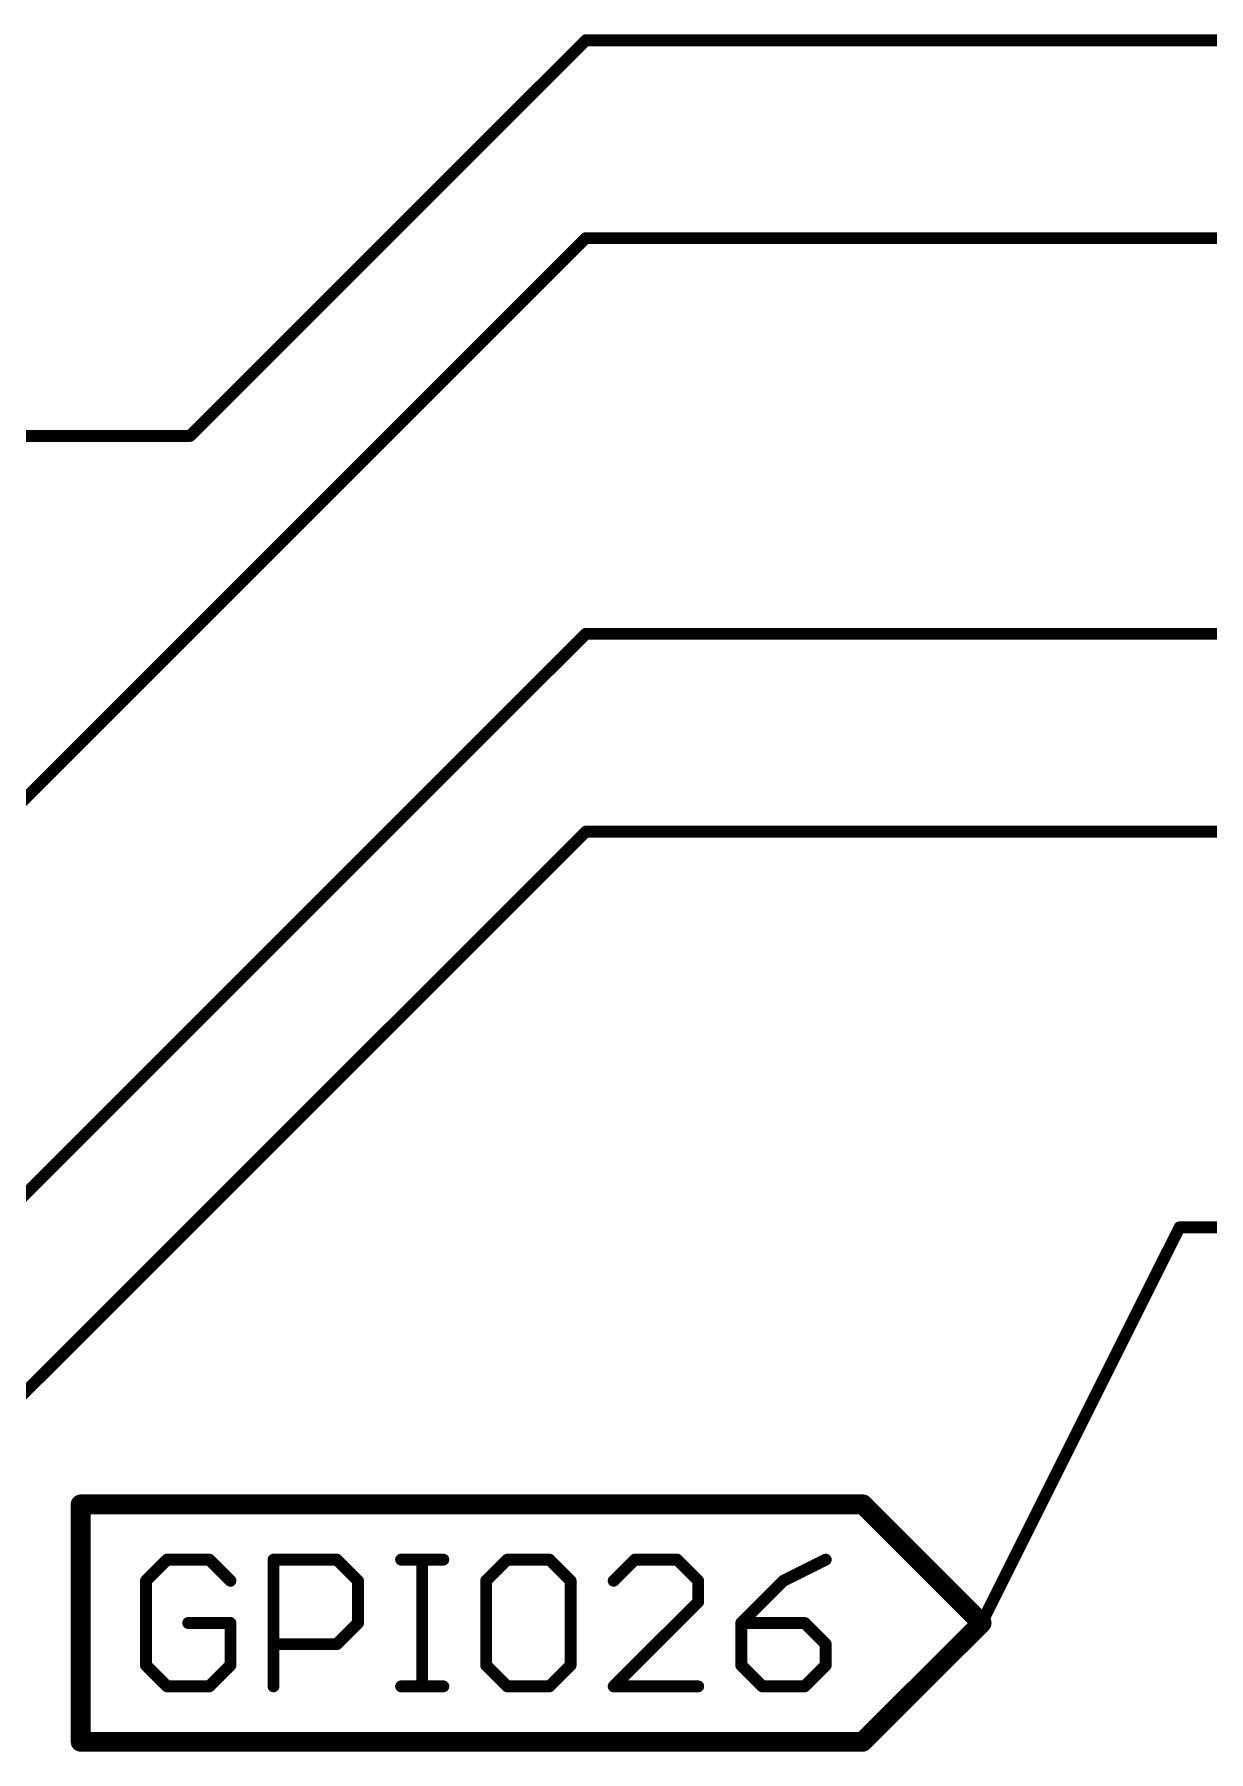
# Model space of a CAD drawing. Extents: x 2 to 137, y 1 to 177.
# Drawn here: x 41.18 to 56.25, y 110.11 to 132.16 of the extents above; entities that cross this region are included whole.
import ezdxf

# ---------------------------------------------------------------- set-up
doc = ezdxf.new("R2010")
doc.units = 0
doc.layers.add('91', color=94, linetype='CONTINUOUS')
doc.layers.add('95', color=250, linetype='CONTINUOUS')

msp = doc.modelspace()

# ---------------------------------------------------------------- linework, layer by layer
at = {"layer": '91', "const_width": 0.1524}
for points in [[(48.26, 132.08), (43.18, 127)], [(58.42, 132.08), (48.26, 132.08)], [(48.26, 129.54), (40.64, 121.92)], [(58.42, 129.54), (48.26, 129.54)], [(43.18, 127), (27.94, 127)], [(48.26, 124.46), (40.64, 116.84)], [(58.42, 124.46), (48.26, 124.46)], [(48.26, 121.92), (38.1, 111.76)], [(55.88, 121.92), (48.26, 121.92)], [(58.42, 121.92), (55.88, 121.92)], [(55.88, 116.84), (53.34, 111.76)], [(58.42, 116.84), (55.88, 116.84)]]:
    msp.add_lwpolyline(points, dxfattribs=at)
at = {"layer": '91', "const_width": 0.0762}
for points in [[(48.26, 132.1181, 1), (48.26, 132.0419)], [(48.2869, 132.0531, 1), (48.2331, 132.1069)], [(48.26, 129.5781, 1), (48.26, 129.5019)], [(48.2869, 129.5131, 1), (48.2331, 129.5669)], [(43.1531, 127.0269, 1), (43.2069, 126.9731)], [(43.18, 126.9619, 1), (43.18, 127.0381)], [(48.26, 124.4981, 1), (48.26, 124.4219)], [(48.2869, 124.4331, 1), (48.2331, 124.4869)], [(48.26, 121.9581, 1), (48.26, 121.8819)], [(48.2869, 121.8931, 1), (48.2331, 121.9469)], [(55.88, 121.9581, 1), (55.88, 121.8819)], [(55.88, 121.8819, 1), (55.88, 121.9581)], [(55.88, 116.8781, 1), (55.88, 116.8019)], [(55.9141, 116.823, 1), (55.8459, 116.857)], [(53.3059, 111.777, 1), (53.3741, 111.743)]]:
    msp.add_lwpolyline(points, format="xyb", dxfattribs=at)
at = {"layer": '95'}
for points, const_width in [([(51.816, 113.284), (41.7768, 113.284)], 0.254), ([(41.7768, 110.236), (41.7768, 113.284)], 0.254), ([(53.34, 111.76), (51.816, 113.284)], 0.254), ([(42.8861, 112.5742), (42.615, 112.303)], 0.1524), ([(43.4285, 112.5742), (42.8861, 112.5742)], 0.1524), ([(43.6996, 112.303), (43.4285, 112.5742)], 0.1524), ([(44.2521, 110.9472), (44.2521, 112.5742)], 0.1524), ([(44.2521, 112.5742), (45.0656, 112.5742)], 0.1524), ([(45.0656, 112.5742), (45.3368, 112.303)], 0.1524), ([(45.8893, 112.5742), (46.4316, 112.5742)], 0.1524), ([(46.1604, 110.9472), (46.1604, 112.5742)], 0.1524), ([(47.2519, 112.5742), (46.9807, 112.303)], 0.1524), ([(47.7942, 112.5742), (47.2519, 112.5742)], 0.1524), ([(48.0654, 112.303), (47.7942, 112.5742)], 0.1524), ([(48.889, 112.5742), (48.6179, 112.303)], 0.1524), ([(49.4314, 112.5742), (48.889, 112.5742)], 0.1524), ([(49.7025, 112.303), (49.4314, 112.5742)], 0.1524), ([(51.3397, 112.5742), (50.7974, 112.303)], 0.1524), ([(42.615, 112.303), (42.615, 111.2184)], 0.1524), ([(45.3368, 112.303), (45.3368, 111.7607)], 0.1524), ([(46.9807, 112.303), (46.9807, 111.2184)], 0.1524), ([(48.0654, 111.2184), (48.0654, 112.303)], 0.1524), ([(49.7025, 112.0319), (49.7025, 112.303)], 0.1524), ([(50.7974, 112.303), (50.255, 111.7607)], 0.1524), ([(48.6179, 110.9472), (49.7025, 112.0319)], 0.1524), ([(43.6996, 111.7607), (43.1573, 111.7607)], 0.1524), ([(43.6996, 111.2184), (43.6996, 111.7607)], 0.1524), ([(45.3368, 111.7607), (45.0656, 111.4895)], 0.1524), ([(50.255, 111.7607), (50.255, 111.2184)], 0.1524), ([(51.0685, 111.7607), (50.255, 111.7607)], 0.1524), ([(51.3397, 111.4895), (51.0685, 111.7607)], 0.1524), ([(53.34, 111.76), (51.816, 110.236)], 0.254), ([(45.0656, 111.4895), (44.2521, 111.4895)], 0.1524), ([(51.3397, 111.2184), (51.3397, 111.4895)], 0.1524), ([(42.615, 111.2184), (42.8861, 110.9472)], 0.1524), ([(43.4285, 110.9472), (43.6996, 111.2184)], 0.1524), ([(46.9807, 111.2184), (47.2519, 110.9472)], 0.1524), ([(47.7942, 110.9472), (48.0654, 111.2184)], 0.1524), ([(50.255, 111.2184), (50.5262, 110.9472)], 0.1524), ([(51.0685, 110.9472), (51.3397, 111.2184)], 0.1524), ([(42.8861, 110.9472), (43.4285, 110.9472)], 0.1524), ([(45.8893, 110.9472), (46.4316, 110.9472)], 0.1524), ([(47.2519, 110.9472), (47.7942, 110.9472)], 0.1524), ([(49.7025, 110.9472), (48.6179, 110.9472)], 0.1524), ([(50.5262, 110.9472), (51.0685, 110.9472)], 0.1524), ([(51.816, 110.236), (41.7768, 110.236)], 0.254)]:
    msp.add_lwpolyline(points, dxfattribs=dict(at, const_width=const_width))
for points, const_width in [([(41.7768, 113.3475, 1), (41.7768, 113.2205)], 0.127), ([(41.8403, 113.284, 1), (41.7133, 113.284)], 0.127), ([(51.8609, 113.3289, 1), (51.7711, 113.2391)], 0.127), ([(51.816, 113.2205, 1), (51.816, 113.3475)], 0.127), ([(42.8861, 112.6123, 1), (42.8861, 112.5361)], 0.0762), ([(42.9131, 112.5472, 1), (42.8592, 112.6011)], 0.0762), ([(43.4554, 112.6011, 1), (43.4015, 112.5472)], 0.0762), ([(43.4285, 112.5361, 1), (43.4285, 112.6123)], 0.0762), ([(44.2902, 112.5742, 1), (44.214, 112.5742)], 0.0762), ([(44.2521, 112.6123, 1), (44.2521, 112.5361)], 0.0762), ([(45.0926, 112.6011, 1), (45.0387, 112.5472)], 0.0762), ([(45.0656, 112.5361, 1), (45.0656, 112.6123)], 0.0762), ([(45.8893, 112.6123, 1), (45.8893, 112.5361)], 0.0762), ([(46.1985, 112.5742, 1), (46.1223, 112.5742)], 0.0762), ([(46.4316, 112.5361, 1), (46.4316, 112.6123)], 0.0762), ([(47.2519, 112.6123, 1), (47.2519, 112.5361)], 0.0762), ([(47.2788, 112.5472, 1), (47.2249, 112.6011)], 0.0762), ([(47.8211, 112.6011, 1), (47.7673, 112.5472)], 0.0762), ([(47.7942, 112.5361, 1), (47.7942, 112.6123)], 0.0762), ([(48.889, 112.6123, 1), (48.889, 112.5361)], 0.0762), ([(48.916, 112.5472, 1), (48.8621, 112.6011)], 0.0762), ([(49.4583, 112.6011, 1), (49.4044, 112.5472)], 0.0762), ([(49.4314, 112.5361, 1), (49.4314, 112.6123)], 0.0762), ([(51.3567, 112.5401, 1), (51.3226, 112.6083)], 0.0762), ([(42.588, 112.33, 1), (42.6419, 112.2761)], 0.0762), ([(42.6531, 112.303, 1), (42.5769, 112.303)], 0.0762), ([(43.6727, 112.2761, 1), (43.7266, 112.33)], 0.0762), ([(45.3749, 112.303, 1), (45.2987, 112.303)], 0.0762), ([(45.3098, 112.2761, 1), (45.3637, 112.33)], 0.0762), ([(47.0188, 112.303, 1), (46.9426, 112.303)], 0.0762), ([(46.9538, 112.33, 1), (47.0077, 112.2761)], 0.0762), ([(48.1035, 112.303, 1), (48.0273, 112.303)], 0.0762), ([(48.0384, 112.2761, 1), (48.0923, 112.33)], 0.0762), ([(48.5909, 112.33, 1), (48.6448, 112.2761)], 0.0762), ([(49.7406, 112.303, 1), (49.6644, 112.303)], 0.0762), ([(49.6756, 112.2761, 1), (49.7295, 112.33)], 0.0762), ([(50.7803, 112.3371, 1), (50.8144, 112.2689)], 0.0762), ([(50.8243, 112.2761, 1), (50.7704, 112.33)], 0.0762), ([(49.6644, 112.0319, 1), (49.7406, 112.0319)], 0.0762), ([(49.7295, 112.0049, 1), (49.6756, 112.0588)], 0.0762), ([(43.1573, 111.7988, 1), (43.1573, 111.7226)], 0.0762), ([(43.7377, 111.7607, 1), (43.6615, 111.7607)], 0.0762), ([(43.6996, 111.7226, 1), (43.6996, 111.7988)], 0.0762), ([(45.2987, 111.7607, 1), (45.3749, 111.7607)], 0.0762), ([(45.3637, 111.7338, 1), (45.3098, 111.7876)], 0.0762), ([(50.2931, 111.7607, 1), (50.2169, 111.7607)], 0.0762), ([(50.255, 111.7988, 1), (50.255, 111.7226)], 0.0762), ([(50.2281, 111.7876, 1), (50.282, 111.7338)], 0.0762), ([(51.0955, 111.7876, 1), (51.0416, 111.7338)], 0.0762), ([(51.0685, 111.7226, 1), (51.0685, 111.7988)], 0.0762), ([(53.3849, 111.7151, 1), (53.2951, 111.8049)], 0.127), ([(53.2951, 111.7151, 1), (53.3849, 111.8049)], 0.127), ([(44.2521, 111.5276, 1), (44.2521, 111.4514)], 0.0762), ([(45.0656, 111.4514, 1), (45.0656, 111.5276)], 0.0762), ([(51.3778, 111.4895, 1), (51.3016, 111.4895)], 0.0762), ([(45.0387, 111.5165, 1), (45.0926, 111.4626)], 0.0762), ([(51.3127, 111.4626, 1), (51.3666, 111.5165)], 0.0762), ([(42.6419, 111.2453, 1), (42.588, 111.1914)], 0.0762), ([(42.5769, 111.2184, 1), (42.6531, 111.2184)], 0.0762), ([(43.6615, 111.2184, 1), (43.7377, 111.2184)], 0.0762), ([(43.7266, 111.1914, 1), (43.6727, 111.2453)], 0.0762), ([(47.0077, 111.2453, 1), (46.9538, 111.1914)], 0.0762), ([(46.9426, 111.2184, 1), (47.0188, 111.2184)], 0.0762), ([(48.0273, 111.2184, 1), (48.1035, 111.2184)], 0.0762), ([(48.0923, 111.1914, 1), (48.0384, 111.2453)], 0.0762), ([(50.282, 111.2453, 1), (50.2281, 111.1914)], 0.0762), ([(50.2169, 111.2184, 1), (50.2931, 111.2184)], 0.0762), ([(51.3016, 111.2184, 1), (51.3778, 111.2184)], 0.0762), ([(51.3666, 111.1914, 1), (51.3127, 111.2453)], 0.0762), ([(42.8861, 110.9853, 1), (42.8861, 110.9091)], 0.0762), ([(42.8592, 110.9203, 1), (42.9131, 110.9741)], 0.0762), ([(43.4015, 110.9741, 1), (43.4554, 110.9203)], 0.0762), ([(43.4285, 110.9091, 1), (43.4285, 110.9853)], 0.0762), ([(44.214, 110.9472, 1), (44.2902, 110.9472)], 0.0762), ([(45.8893, 110.9853, 1), (45.8893, 110.9091)], 0.0762), ([(46.1223, 110.9472, 1), (46.1985, 110.9472)], 0.0762), ([(46.4316, 110.9091, 1), (46.4316, 110.9853)], 0.0762), ([(47.2519, 110.9853, 1), (47.2519, 110.9091)], 0.0762), ([(47.2249, 110.9203, 1), (47.2788, 110.9741)], 0.0762), ([(47.7673, 110.9741, 1), (47.8211, 110.9203)], 0.0762), ([(47.7942, 110.9091, 1), (47.7942, 110.9853)], 0.0762), ([(48.6179, 110.9853, 1), (48.6179, 110.9091)], 0.0762), ([(48.5909, 110.9741, 1), (48.6448, 110.9203)], 0.0762), ([(49.7025, 110.9091, 1), (49.7025, 110.9853)], 0.0762), ([(50.5262, 110.9853, 1), (50.5262, 110.9091)], 0.0762), ([(50.4992, 110.9203, 1), (50.5531, 110.9741)], 0.0762), ([(51.0416, 110.9741, 1), (51.0955, 110.9203)], 0.0762), ([(51.0685, 110.9091, 1), (51.0685, 110.9853)], 0.0762), ([(41.7768, 110.2995, 1), (41.7768, 110.1725)], 0.127), ([(41.7133, 110.236, 1), (41.8403, 110.236)], 0.127), ([(51.7711, 110.2809, 1), (51.8609, 110.1911)], 0.127), ([(51.816, 110.1725, 1), (51.816, 110.2995)], 0.127)]:
    msp.add_lwpolyline(points, format="xyb", dxfattribs=dict(at, const_width=const_width))

doc.saveas('drawing.dxf')
